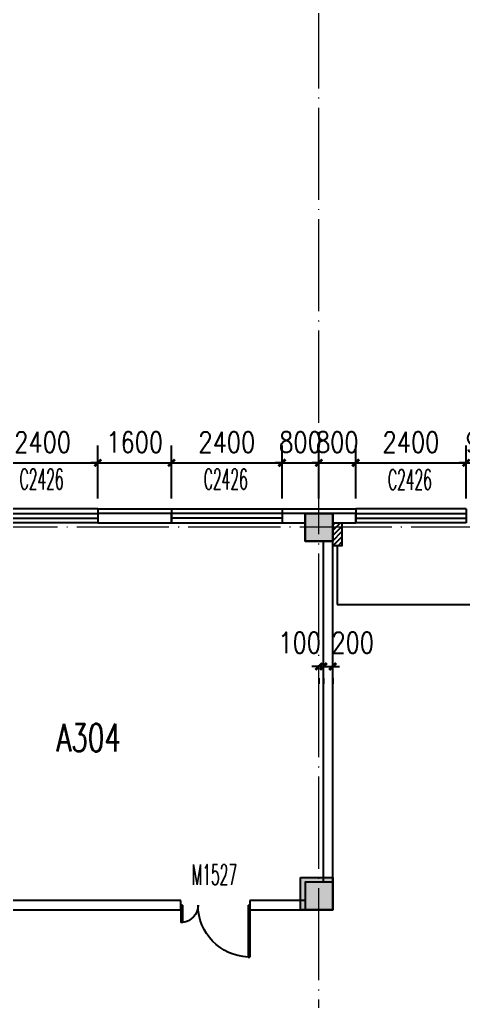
# Model space of a CAD drawing. Extents: x 1417642 to 3570900, y 124798 to 1191112.
# Drawn here: x 1494910 to 1504549, y 402105 to 423415 of the extents above; entities that cross this region are included whole.
import ezdxf

# ---------------------------------------------------------------- set-up
doc = ezdxf.new("R2010")
doc.units = 0
doc.header["$LTSCALE"] = 1000
doc.header["$MEASUREMENT"] = 0
doc.linetypes.add('DOTE', pattern=[2.42, 2, -0.2, 0.02, -0.2])
doc.layers.get('0').update_dxf_attribs({"linetype": 'CONTINUOUS'})
doc.layers.get('Defpoints').update_dxf_attribs({"linetype": 'CONTINUOUS'})
for name, color, linetype in [('colu', 2, 'CONTINUOUS'), ('COLUMN', 9, 'CONTINUOUS'), ('DOTE', 1, 'DOTE'), ('PUB_DIM', 3, 'CONTINUOUS'), ('PUB_HATCH', 8, 'CONTINUOUS'), ('PUB_TEXT', 40, 'CONTINUOUS'), ('STAIR', 2, 'CONTINUOUS'), ('SURFACE', 6, 'CONTINUOUS'), ('tiaozheng', 20, 'CONTINUOUS'), ('WALL', 4, 'CONTINUOUS'), ('WINDOW', 2, 'CONTINUOUS'), ('WINDOW_TEXT', 7, 'CONTINUOUS'), ('柱填充 @ 1', 8, 'CONTINUOUS')]:
    doc.layers.add(name, color=color, linetype=linetype)
doc.styles.add('_TCH_WINDOW', font='ROMANS.shx', dxfattribs={"width": 0.7, "height": 400, "bigfont": 'Z.shx'})
doc.styles.add('DIM_FONT', font='SIMPLEX.shx', dxfattribs={"width": 0.8})
doc.styles.add('Z', font='ROMANS', dxfattribs={"width": 0.7, "bigfont": 'Z'})
doc.dimstyles.new('DIMN150', dxfattribs={"dimscale": 1.5, "dimtxt": 300, "dimasz": 100, "dimexe": 250, "dimexo": 300, "dimgap": 150, "dimtad": 1, "dimdec": 0, "dimzin": 0, "dimdsep": 46, "dimtxsty": 'DIM_FONT', "dimblk": 'ARCHTICK', "dimcen": 0.09, "dimdle": 1.5, "dimclrt": 7, "dimazin": 2, "dimtfac": 1, "dimtdec": 0, "dimtix": 1, "dimtmove": 2, "dimatfit": 3, "dimldrblk": 'ARCHTICK', "dimfxl": 1, "dimtolj": 1, "dimtzin": 0, "dimarcsym": 0})

# ---------------------------------------------------------------- blocks, each defined once
blk = doc.blocks.new('5873')
at = {"layer": '柱填充 @ 1', "ltscale": 1000}
for points in [[(1565228, 714085), (1565828, 714085), (1565828, 713485), (1565228, 713485)], [(1565128, 706185), (1565828, 706185), (1565828, 705485), (1565128, 705485)]]:
    blk.add_hatch(color=256, dxfattribs=at).paths.add_polyline_path(points)
at = {"layer": 'colu', "ltscale": 1000}
for points in [[(1565228, 714085), (1565828, 714085), (1565828, 713485), (1565228, 713485)], [(1565128, 706185), (1565828, 706185), (1565828, 705485), (1565128, 705485)]]:
    blk.add_lwpolyline(points, close=True, dxfattribs=at)
blk = doc.blocks.new('_ArchTick')
at = {"color": 0, "linetype": 'ByBlock', "const_width": 0.4}
blk.add_lwpolyline([(-0.5, -0.5), (0.5, 0.5)], dxfattribs=at)
blk = doc.blocks.new('*D1629')
at = {"layer": 'Defpoints', "color": 0}
for p in [(1501410, 409569), (1501510, 409569), (1501510, 409375)]:
    blk.add_point(p, dxfattribs=at)
at = {"layer": 'PUB_DIM', "color": 0, "lineweight": -2}
for p, q in [((1501410, 409375), (1501260, 409375)), ((1501410, 409375), (1501510, 409375)), ((1501510, 409375), (1501660, 409375)), ((1501410, 409119), (1501410, 409000)), ((1501510, 409119), (1501510, 409000))]:
    blk.add_line(p, q, dxfattribs=at)
at = {"layer": 'PUB_DIM', "color": 0, "lineweight": -2, "xscale": 150, "yscale": 150, "zscale": 150}
blk.add_blockref('_ArchTick', (1501410, 409375), dxfattribs=at)
at = {"layer": 'PUB_DIM', "color": 0, "lineweight": -2, "xscale": 150, "yscale": 150, "zscale": 150, "rotation": 180}
blk.add_blockref('_ArchTick', (1501510, 409375), dxfattribs=at)
at = {"layer": 'PUB_DIM', "color": 7, "insert": (1500993, 409892), "char_height": 450, "attachment_point": 5, "style": 'DIM_FONT'}
blk.add_mtext('\\A1;100', dxfattribs=at)
blk = doc.blocks.new('*D1630')
at = {"layer": 'Defpoints', "color": 0}
for p in [(1501510, 409569), (1501710, 409569), (1501710, 409375)]:
    blk.add_point(p, dxfattribs=at)
at = {"layer": 'PUB_DIM', "color": 0, "lineweight": -2}
for p, q in [((1501510, 409375), (1501360, 409375)), ((1501510, 409375), (1501710, 409375)), ((1501710, 409375), (1501860, 409375)), ((1501510, 409119), (1501510, 409000)), ((1501710, 409119), (1501710, 409000))]:
    blk.add_line(p, q, dxfattribs=at)
at = {"layer": 'PUB_DIM', "color": 0, "lineweight": -2, "xscale": 150, "yscale": 150, "zscale": 150}
blk.add_blockref('_ArchTick', (1501510, 409375), dxfattribs=at)
at = {"layer": 'PUB_DIM', "color": 0, "lineweight": -2, "xscale": 150, "yscale": 150, "zscale": 150, "rotation": 180}
blk.add_blockref('_ArchTick', (1501710, 409375), dxfattribs=at)
at = {"layer": 'PUB_DIM', "color": 7, "insert": (1502144, 409892), "char_height": 450, "attachment_point": 5, "style": 'DIM_FONT'}
blk.add_mtext('\\A1;200', dxfattribs=at)
blk = doc.blocks.new('*D1922')
at = {"layer": 'Defpoints', "color": 0}
for p in [(1505510, 413795), (1504610, 412569), (1505510, 412569)]:
    blk.add_point(p, dxfattribs=at)
at = {"layer": 'PUB_DIM', "color": 0, "lineweight": -2}
for p, q in [((1504610, 413019), (1504610, 414170)), ((1505510, 413019), (1505510, 414170)), ((1504610, 413795), (1504460, 413795)), ((1504610, 413795), (1505510, 413795)), ((1505510, 413795), (1505660, 413795))]:
    blk.add_line(p, q, dxfattribs=at)
at = {"layer": 'PUB_DIM', "color": 0, "lineweight": -2, "xscale": 150, "yscale": 150, "zscale": 150}
blk.add_blockref('_ArchTick', (1504610, 413795), dxfattribs=at)
at = {"layer": 'PUB_DIM', "color": 0, "lineweight": -2, "xscale": 150, "yscale": 150, "zscale": 150, "rotation": 180}
blk.add_blockref('_ArchTick', (1505510, 413795), dxfattribs=at)
at = {"layer": 'PUB_DIM', "color": 7, "insert": (1505060, 414245), "char_height": 450, "attachment_point": 5, "style": 'DIM_FONT'}
blk.add_mtext('\\A1;900', dxfattribs=at)
blk = doc.blocks.new('*D1923')
at = {"layer": 'Defpoints', "color": 0}
for p in [(1504610, 413795), (1502210, 412569), (1504610, 412569)]:
    blk.add_point(p, dxfattribs=at)
at = {"layer": 'PUB_DIM', "color": 0, "lineweight": -2}
for p, q in [((1502210, 413019), (1502210, 414170)), ((1504610, 413019), (1504610, 414170)), ((1502208, 413795), (1504613, 413795))]:
    blk.add_line(p, q, dxfattribs=at)
at = {"layer": 'PUB_DIM', "color": 0, "lineweight": -2, "xscale": 150, "yscale": 150, "zscale": 150, "rotation": 180}
blk.add_blockref('_ArchTick', (1502210, 413795), dxfattribs=at)
at = {"layer": 'PUB_DIM', "color": 0, "lineweight": -2, "xscale": 150, "yscale": 150, "zscale": 150}
blk.add_blockref('_ArchTick', (1504610, 413795), dxfattribs=at)
at = {"layer": 'PUB_DIM', "color": 7, "insert": (1503410, 414245), "char_height": 450, "attachment_point": 5, "style": 'DIM_FONT'}
blk.add_mtext('\\A1;2400', dxfattribs=at)
blk = doc.blocks.new('*D1924')
at = {"layer": 'Defpoints', "color": 0}
for p in [(1502210, 413795), (1501410, 412569), (1502210, 412569)]:
    blk.add_point(p, dxfattribs=at)
at = {"layer": 'PUB_DIM', "color": 0, "lineweight": -2}
for p, q in [((1501410, 413019), (1501410, 414170)), ((1502210, 413019), (1502210, 414170)), ((1501410, 413795), (1501260, 413795)), ((1501410, 413795), (1502210, 413795)), ((1502210, 413795), (1502360, 413795))]:
    blk.add_line(p, q, dxfattribs=at)
at = {"layer": 'PUB_DIM', "color": 0, "lineweight": -2, "xscale": 150, "yscale": 150, "zscale": 150}
blk.add_blockref('_ArchTick', (1501410, 413795), dxfattribs=at)
at = {"layer": 'PUB_DIM', "color": 0, "lineweight": -2, "xscale": 150, "yscale": 150, "zscale": 150, "rotation": 180}
blk.add_blockref('_ArchTick', (1502210, 413795), dxfattribs=at)
at = {"layer": 'PUB_DIM', "color": 7, "insert": (1501810, 414245), "char_height": 450, "attachment_point": 5, "style": 'DIM_FONT'}
blk.add_mtext('\\A1;800', dxfattribs=at)
blk = doc.blocks.new('*D1925')
at = {"layer": 'Defpoints', "color": 0}
for p in [(1501410, 413795), (1500610, 412569), (1501410, 412569)]:
    blk.add_point(p, dxfattribs=at)
at = {"layer": 'PUB_DIM', "color": 0, "lineweight": -2}
for p, q in [((1500610, 413019), (1500610, 414170)), ((1501410, 413019), (1501410, 414170)), ((1500610, 413795), (1500460, 413795)), ((1500610, 413795), (1501410, 413795)), ((1501410, 413795), (1501560, 413795))]:
    blk.add_line(p, q, dxfattribs=at)
at = {"layer": 'PUB_DIM', "color": 0, "lineweight": -2, "xscale": 150, "yscale": 150, "zscale": 150}
blk.add_blockref('_ArchTick', (1500610, 413795), dxfattribs=at)
at = {"layer": 'PUB_DIM', "color": 0, "lineweight": -2, "xscale": 150, "yscale": 150, "zscale": 150, "rotation": 180}
blk.add_blockref('_ArchTick', (1501410, 413795), dxfattribs=at)
at = {"layer": 'PUB_DIM', "color": 7, "insert": (1501010, 414245), "char_height": 450, "attachment_point": 5, "style": 'DIM_FONT'}
blk.add_mtext('\\A1;800', dxfattribs=at)
blk = doc.blocks.new('*D1926')
at = {"layer": 'Defpoints', "color": 0}
for p in [(1500610, 413795), (1498210, 412569), (1500610, 412569)]:
    blk.add_point(p, dxfattribs=at)
at = {"layer": 'PUB_DIM', "color": 0, "lineweight": -2}
for p, q in [((1498210, 413019), (1498210, 414170)), ((1500610, 413019), (1500610, 414170)), ((1498208, 413795), (1500613, 413795))]:
    blk.add_line(p, q, dxfattribs=at)
at = {"layer": 'PUB_DIM', "color": 0, "lineweight": -2, "xscale": 150, "yscale": 150, "zscale": 150, "rotation": 180}
blk.add_blockref('_ArchTick', (1498210, 413795), dxfattribs=at)
at = {"layer": 'PUB_DIM', "color": 0, "lineweight": -2, "xscale": 150, "yscale": 150, "zscale": 150}
blk.add_blockref('_ArchTick', (1500610, 413795), dxfattribs=at)
at = {"layer": 'PUB_DIM', "color": 7, "insert": (1499410, 414245), "char_height": 450, "attachment_point": 5, "style": 'DIM_FONT'}
blk.add_mtext('\\A1;2400', dxfattribs=at)
blk = doc.blocks.new('*D1927')
at = {"layer": 'Defpoints', "color": 0}
for p in [(1498210, 413795), (1496610, 412569), (1498210, 412569)]:
    blk.add_point(p, dxfattribs=at)
at = {"layer": 'PUB_DIM', "color": 0, "lineweight": -2}
for p, q in [((1496610, 413019), (1496610, 414170)), ((1498210, 413019), (1498210, 414170)), ((1496610, 413795), (1496460, 413795)), ((1496610, 413795), (1498210, 413795)), ((1498210, 413795), (1498360, 413795))]:
    blk.add_line(p, q, dxfattribs=at)
at = {"layer": 'PUB_DIM', "color": 0, "lineweight": -2, "xscale": 150, "yscale": 150, "zscale": 150}
blk.add_blockref('_ArchTick', (1496610, 413795), dxfattribs=at)
at = {"layer": 'PUB_DIM', "color": 0, "lineweight": -2, "xscale": 150, "yscale": 150, "zscale": 150, "rotation": 180}
blk.add_blockref('_ArchTick', (1498210, 413795), dxfattribs=at)
at = {"layer": 'PUB_DIM', "color": 7, "insert": (1497410, 414245), "char_height": 450, "attachment_point": 5, "style": 'DIM_FONT'}
blk.add_mtext('\\A1;1600', dxfattribs=at)
blk = doc.blocks.new('*D1928')
at = {"layer": 'Defpoints', "color": 0}
for p in [(1496610, 413795), (1494210, 412569), (1496610, 412569)]:
    blk.add_point(p, dxfattribs=at)
at = {"layer": 'PUB_DIM', "color": 0, "lineweight": -2}
for p, q in [((1494210, 413019), (1494210, 414170)), ((1496610, 413019), (1496610, 414170)), ((1494208, 413795), (1496613, 413795))]:
    blk.add_line(p, q, dxfattribs=at)
at = {"layer": 'PUB_DIM', "color": 0, "lineweight": -2, "xscale": 150, "yscale": 150, "zscale": 150, "rotation": 180}
blk.add_blockref('_ArchTick', (1494210, 413795), dxfattribs=at)
at = {"layer": 'PUB_DIM', "color": 0, "lineweight": -2, "xscale": 150, "yscale": 150, "zscale": 150}
blk.add_blockref('_ArchTick', (1496610, 413795), dxfattribs=at)
at = {"layer": 'PUB_DIM', "color": 7, "insert": (1495410, 414245), "char_height": 450, "attachment_point": 5, "style": 'DIM_FONT'}
blk.add_mtext('\\A1;2400', dxfattribs=at)
blk = doc.blocks.new('_FZH')
blk.add_lwpolyline([(-0.5, -0.5), (0.5, -0.5), (0.5, 0.5), (-0.5, 0.5)], close=True)
at = {"layer": 'PUB_HATCH'}
blk.add_solid([(-0.5, -0.5), (0.5, -0.5), (-0.5, 0.5), (0.5, 0.5)], dxfattribs=at)
blk = doc.blocks.new('$TCHSYS$WIN2D')
for p, q in [((-0.5, 0.5), (0.5, 0.5)), ((-0.5, 0.5), (-0.5, -0.5)), ((0.5, 0.5), (0.5, -0.5)), ((0.5, 0.1667), (-0.5, 0.1667)), ((0.5, -0.1667), (-0.5, -0.1667)), ((-0.5, -0.5), (0.5, -0.5))]:
    blk.add_line(p, q)
blk = doc.blocks.new('$DorLib2D$00000225')
at = {"color": 0}
for p, q in [((0.475, -0.001), (0.475, 0.752)), ((0.475, 0.752), (0.5, 0.752)), ((0.5, -0.001), (0.5, 0.752)), ((-0.5, 0), (-0.5, 0.252)), ((-0.475, 0.252), (-0.5, 0.252)), ((-0.475, 0), (-0.475, 0.252)), ((-0.475, 0), (-0.5, 0)), ((0.475, -0.001), (0.5, -0.001))]:
    blk.add_line(p, q, dxfattribs=at)
for centre, radius, start, end in [((0.505, -0.002), 0.755, 92.2493, 179.7238), ((-0.501, 0.003), 0.251, 359.7899, 84.0974)]:
    blk.add_arc(centre, radius, start, end, dxfattribs=at)

msp = doc.modelspace()

# ---------------------------------------------------------------- hatches: boundary and pattern name
at = {"layer": 'STAIR'}
h = msp.add_hatch(dxfattribs=at)
h.set_pattern_fill('ANSI31', color=256, scale=50)
h.set_pattern_definition([(45, (-21360.28, -77340.66), (-56.1266008, 56.1266008), [])])
h.paths.add_polyline_path([(1501710.3, 411995.5), (1501910.3, 411995.5), (1501910.3, 412495.5), (1501710.3, 412495.5)])

# ---------------------------------------------------------------- linework, layer by layer
at = {"layer": 'DOTE', "lineweight": 0}
msp.add_line((1501410.3, 385623.9), (1501410.3, 495521.4), dxfattribs=at)
msp.add_lwpolyline([(1597373.8, 412395.5), (1431783.9, 412395.5)], dxfattribs=at)
at = {"layer": 'STAIR'}
for p, q in [((1501810.3, 411995.5), (1501810.3, 410718.5)), ((1501810.3, 410718.5), (1505310.3, 410718.5))]:
    msp.add_line(p, q, dxfattribs=at)
msp.add_lwpolyline([(1501710.3, 412495.5), (1501910.3, 412495.5), (1501910.3, 411995.5), (1501710.3, 411995.5), (1501710.3, 412495.5)], dxfattribs=at)
at = {"layer": 'SURFACE'}
for p, q in [((1496610.3, 412795.5), (1496610.3, 412695.5)), ((1496610.3, 412795.5), (1498210.3, 412795.5)), ((1498210.3, 412795.5), (1498210.3, 412695.5)), ((1500610.3, 412795.5), (1500610.3, 412695.5)), ((1500610.3, 412795.5), (1501410.3, 412795.5)), ((1501410.3, 412795.5), (1502210.3, 412795.5)), ((1502210.3, 412795.5), (1502210.3, 412695.5))]:
    msp.add_line(p, q, dxfattribs=at)
at = {"layer": 'WALL'}
for p, q in [((1498210.3, 412695.5), (1496610.3, 412695.5)), ((1496610.3, 412695.5), (1496610.3, 412495.5)), ((1498210.3, 412495.5), (1498210.3, 412695.5)), ((1501110.3, 412695.5), (1500610.3, 412695.5)), ((1500610.3, 412695.5), (1500610.3, 412495.5)), ((1502210.3, 412695.5), (1501710.3, 412695.5)), ((1502210.3, 412495.5), (1502210.3, 412695.5)), ((1496610.3, 412495.5), (1498210.3, 412495.5)), ((1500610.3, 412495.5), (1501110.3, 412495.5)), ((1501710.3, 412495.5), (1502210.3, 412495.5)), ((1501510.3, 404695.5), (1501510.3, 412095.5)), ((1501710.3, 404695.5), (1501710.3, 412095.5)), ((1498410.3, 404295.5), (1494610.3, 404295.5)), ((1498410.3, 404095.5), (1498410.3, 404295.5)), ((1501110.3, 404295.5), (1499910.3, 404295.5)), ((1499910.3, 404295.5), (1499910.3, 404095.5)), ((1494510.3, 404095.5), (1498410.3, 404095.5)), ((1499910.3, 404095.5), (1501110.3, 404095.5))]:
    msp.add_line(p, q, dxfattribs=at)

# ---------------------------------------------------------------- block references
at = {"layer": 'COLUMN', "lineweight": 0, "xscale": 600, "yscale": 600, "zscale": 600}
for p in [(1501410.3, 412395.5), (1501410.3, 404395.5)]:
    msp.add_blockref('_FZH', p, dxfattribs=at)
at = {"layer": 'tiaozheng'}
msp.add_blockref('5873', (-64117.3, -301389.9), dxfattribs=at)
at = {"layer": 'WINDOW', "color": 2}
ref = msp.add_blockref('$TCHSYS$WIN2D', (1495410.3, 412645.5), dxfattribs=dict(at, xscale=-2400, yscale=300, zscale=-2400))
ref.add_attrib('A', 'C2426', (1494911.5, 413219.3), dxfattribs={"layer": 'WINDOW_TEXT', "color": 2, "height": 446.25, "style": '_TCH_WINDOW', "width": 0.494118})
ref = msp.add_blockref('$TCHSYS$WIN2D', (1499410.3, 412645.5), dxfattribs=dict(at, xscale=2400, yscale=300, zscale=2400))
ref.add_attrib('A', 'C2426', (1498911.5, 413219.3), dxfattribs={"layer": 'WINDOW_TEXT', "color": 2, "height": 446.25, "style": '_TCH_WINDOW', "width": 0.494118})
ref = msp.add_blockref('$TCHSYS$WIN2D', (1503410.3, 412645.5), dxfattribs=dict(at, xscale=-2400, yscale=300, zscale=-2400))
ref.add_attrib('A', 'C2426', (1502911.5, 413206.9), dxfattribs={"layer": 'WINDOW_TEXT', "color": 2, "height": 446.25, "style": '_TCH_WINDOW', "width": 0.494118})
at = {"layer": 'WINDOW', "lineweight": 0}
ref = msp.add_blockref('$DorLib2D$00000225', (1499160.3, 404195.5), dxfattribs=dict(at, xscale=1500, yscale=-1500, zscale=1500))
ref.add_attrib('A', 'M1527', (1498651, 404632.1), dxfattribs={"layer": 'WINDOW_TEXT', "lineweight": 0, "height": 446.25, "style": '_TCH_WINDOW', "width": 0.494118})

# ---------------------------------------------------------------- texts
at = {"layer": 'PUB_TEXT', "color": 1, "lineweight": 60, "style": 'Z', "width": 0.7}
msp.add_text('A304', height=600, dxfattribs=at).set_placement((1495706.6, 407530.3))

# ---------------------------------------------------------------- dimensions: what is measured, and where the dimension line sits
at = {"layer": 'PUB_DIM'}
for p1, p2, picture, middle in [((1494210.3, 412569.2), (1496610.3, 412569.2), '*D1928', (1495410.3, 414245.5)), ((1496610.3, 412569.2), (1498210.3, 412569.2), '*D1927', (1497410.3, 414245.5)), ((1498210.3, 412569.2), (1500610.3, 412569.2), '*D1926', (1499410.3, 414245.5)), ((1500610.3, 412569.2), (1501410.3, 412569.2), '*D1925', (1501010.3, 414245.5)), ((1501410.3, 412569.2), (1502210.3, 412569.2), '*D1924', (1501810.3, 414245.5)), ((1502210.3, 412569.2), (1504610.3, 412569.2), '*D1923', (1503410.3, 414245.5)), ((1504610.3, 412569.2), (1505510.3, 412569.2), '*D1922', (1505060.3, 414245.5))]:
    dim = msp.add_aligned_dim(p1=p1, p2=p2, distance=1226.2, dimstyle='DIMN150', dxfattribs=at)
    dim.commit()
    dim.dimension.update_dxf_attribs({"geometry": picture, "text_midpoint": middle})
for base, p1, p2, angle, picture, middle in [((1501510.3, 409374.9), (1501410.3, 409569.4), (1501510.3, 409569.4), 0, '*D1629', (1500992.5, 409892.4)), ((1501710.3, 409374.9), (1501510.3, 409569.4), (1501710.3, 409569.4), 360, '*D1630', (1502143.8, 409892.4))]:
    dim = msp.add_linear_dim(base=base, p1=p1, p2=p2, angle=angle, dimstyle='DIMN150', dxfattribs=at)
    dim.commit()
    dim.dimension.update_dxf_attribs({"geometry": picture, "text_midpoint": middle, "dimtype": 129})

doc.saveas('drawing.dxf')
